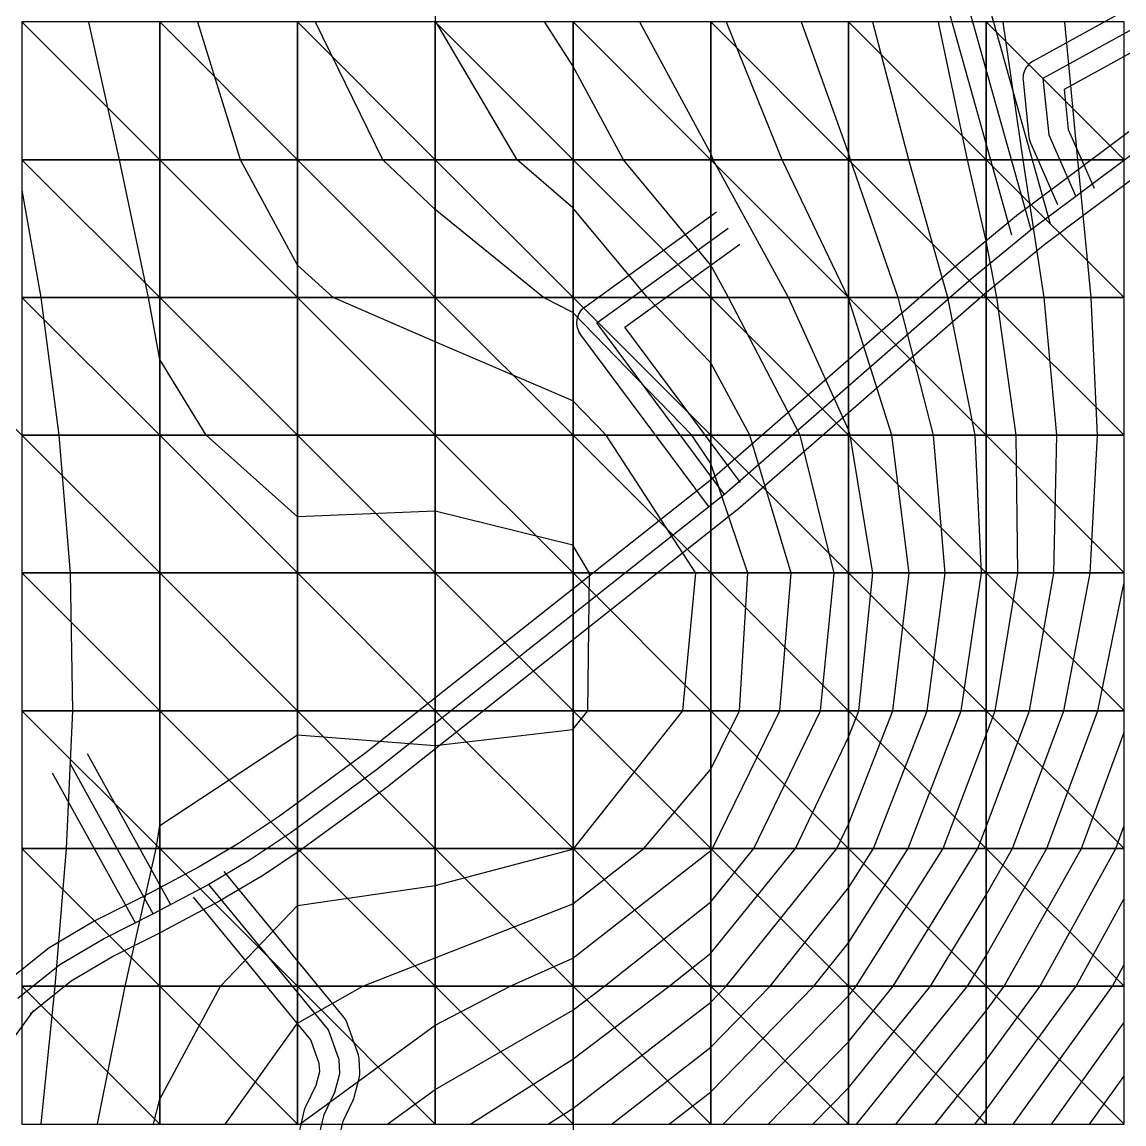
# Model space of a CAD drawing. Header units: metres. Extents: x -746 to 502, y -636 to 300.
# Drawn here: x -72.4 to 93.1, y -72.4 to 93.1 of the extents above; entities that cross this region are included whole.
import ezdxf

# ---------------------------------------------------------------- set-up
doc = ezdxf.new("R2010")
doc.units = ezdxf.units.M
for name, color, linetype in [('TOPO_AOI', 6, 'Continuous'), ('TOPO_CONT_MAJR', 7, 'Continuous'), ('TOPO_CONT_MINR', 249, 'Continuous'), ('TOPO_ELEV', 9, 'Continuous'), ('TOPO_HYDR_STRM', 5, 'Continuous'), ('TOPO_ROAD', 3, 'Continuous')]:
    doc.layers.add(name, color=color, linetype=linetype)

msp = doc.modelspace()

# ---------------------------------------------------------------- linework, layer by layer
at = {"layer": 'TIN_SURFACE', "color": 252}
for points in [[(-72.42, 72.42, 610.05), (-51.73, 72.42, 611.39), (-72.42, 93.11, 610.36)], [(-51.73, 72.42, 611.39), (-51.73, 93.11, 611.68), (-72.42, 93.11, 610.36)], [(-51.73, 72.42, 611.39), (-31.04, 72.42, 612.43), (-51.73, 93.11, 611.68)], [(-31.04, 72.42, 612.43), (-31.04, 93.11, 612.85), (-51.73, 93.11, 611.68)], [(-31.04, 72.42, 612.43), (-10.35, 72.42, 613.35), (-31.04, 93.11, 612.85)], [(-10.35, 72.42, 613.35), (-10.35, 93.11, 613.99), (-31.04, 93.11, 612.85)], [(-10.35, 72.42, 613.35), (10.35, 72.42, 614.44), (-10.35, 93.11, 613.99)], [(10.35, 72.42, 614.44), (10.35, 93.11, 615.26), (-10.35, 93.11, 613.99)], [(10.35, 72.42, 614.44), (31.04, 72.42, 615.96), (10.35, 93.11, 615.26)], [(31.04, 72.42, 615.96), (31.04, 93.11, 616.79), (10.35, 93.11, 615.26)], [(31.04, 72.42, 615.96), (51.73, 72.42, 617.97), (31.04, 93.11, 616.79)], [(51.73, 72.42, 617.97), (51.73, 93.11, 618.63), (31.04, 93.11, 616.79)], [(51.73, 72.42, 617.97), (72.42, 72.42, 620.32), (51.73, 93.11, 618.63)], [(72.42, 72.42, 620.32), (72.42, 93.11, 620.72), (51.73, 93.11, 618.63)], [(72.42, 72.42, 620.32), (93.11, 72.42, 622.85), (72.42, 93.11, 620.72)], [(93.11, 72.42, 622.85), (93.11, 93.11, 622.97), (72.42, 93.11, 620.72)], [(-72.42, 51.73, 609.82), (-51.73, 51.73, 611.11), (-72.42, 72.42, 610.05)], [(-51.73, 51.73, 611.11), (-51.73, 72.42, 611.39), (-72.42, 72.42, 610.05)], [(-51.73, 51.73, 611.11), (-31.04, 51.73, 611.87), (-51.73, 72.42, 611.39)], [(-31.04, 51.73, 611.87), (-31.04, 72.42, 612.43), (-51.73, 72.42, 611.39)], [(-31.04, 51.73, 611.87), (-10.35, 51.73, 612.38), (-31.04, 72.42, 612.43)], [(-10.35, 51.73, 612.38), (-10.35, 72.42, 613.35), (-31.04, 72.42, 612.43)], [(-10.35, 51.73, 612.38), (10.35, 51.73, 613.17), (-10.35, 72.42, 613.35)], [(10.35, 51.73, 613.17), (10.35, 72.42, 614.44), (-10.35, 72.42, 613.35)], [(10.35, 51.73, 613.17), (31.04, 51.73, 614.7), (10.35, 72.42, 614.44)], [(31.04, 51.73, 614.7), (31.04, 72.42, 615.96), (10.35, 72.42, 614.44)], [(31.04, 51.73, 614.7), (51.73, 51.73, 617), (31.04, 72.42, 615.96)], [(51.73, 51.73, 617), (51.73, 72.42, 617.97), (31.04, 72.42, 615.96)], [(51.73, 51.73, 617), (72.42, 51.73, 619.77), (51.73, 72.42, 617.97)], [(72.42, 51.73, 619.77), (72.42, 72.42, 620.32), (51.73, 72.42, 617.97)], [(72.42, 51.73, 619.77), (93.11, 51.73, 622.69), (72.42, 72.42, 620.32)], [(93.11, 51.73, 622.69), (93.11, 72.42, 622.85), (72.42, 72.42, 620.32)], [(-72.42, 31.04, 609.68), (-51.73, 31.04, 610.87), (-72.42, 51.73, 609.82)], [(-51.73, 31.04, 610.87), (-51.73, 51.73, 611.11), (-72.42, 51.73, 609.82)], [(-51.73, 31.04, 610.87), (-31.04, 31.04, 611.25), (-51.73, 51.73, 611.11)], [(-31.04, 31.04, 611.25), (-31.04, 51.73, 611.87), (-51.73, 51.73, 611.11)], [(-31.04, 31.04, 611.25), (-10.35, 31.04, 611.2), (-31.04, 51.73, 611.87)], [(-10.35, 31.04, 611.2), (-10.35, 51.73, 612.38), (-31.04, 51.73, 611.87)], [(-10.35, 31.04, 611.2), (10.35, 31.04, 611.61), (-10.35, 51.73, 612.38)], [(10.35, 31.04, 611.61), (10.35, 51.73, 613.17), (-10.35, 51.73, 612.38)], [(10.35, 31.04, 611.61), (31.04, 31.04, 613.22), (10.35, 51.73, 613.17)], [(31.04, 31.04, 613.22), (31.04, 51.73, 614.7), (10.35, 51.73, 613.17)], [(31.04, 31.04, 613.22), (51.73, 31.04, 615.96), (31.04, 51.73, 614.7)], [(51.73, 31.04, 615.96), (51.73, 51.73, 617), (31.04, 51.73, 614.7)], [(51.73, 31.04, 615.96), (72.42, 31.04, 619.26), (51.73, 51.73, 617)], [(72.42, 31.04, 619.26), (72.42, 51.73, 619.77), (51.73, 51.73, 617)], [(72.42, 31.04, 619.26), (93.11, 31.04, 622.65), (72.42, 51.73, 619.77)], [(93.11, 31.04, 622.65), (93.11, 51.73, 622.69), (72.42, 51.73, 619.77)], [(-72.42, 10.35, 609.59), (-51.73, 10.35, 610.74), (-72.42, 31.04, 609.68)], [(-51.73, 10.35, 610.74), (-51.73, 31.04, 610.87), (-72.42, 31.04, 609.68)], [(-51.73, 10.35, 610.74), (-31.04, 10.35, 610.83), (-51.73, 31.04, 610.87)], [(-31.04, 10.35, 610.83), (-31.04, 31.04, 611.25), (-51.73, 31.04, 610.87)], [(-31.04, 10.35, 610.83), (-10.35, 10.35, 610.84), (-31.04, 31.04, 611.25)], [(-10.35, 10.35, 610.84), (-10.35, 31.04, 611.2), (-31.04, 31.04, 611.25)], [(-10.35, 10.35, 610.84), (10.35, 10.35, 610.85), (-10.35, 31.04, 611.2)], [(10.35, 10.35, 610.85), (10.35, 31.04, 611.61), (-10.35, 31.04, 611.2)], [(10.35, 10.35, 610.85), (31.04, 10.35, 612.14), (10.35, 31.04, 611.61)], [(31.04, 10.35, 612.14), (31.04, 31.04, 613.22), (10.35, 31.04, 611.61)], [(31.04, 10.35, 612.14), (51.73, 10.35, 615.33), (31.04, 31.04, 613.22)], [(51.73, 10.35, 615.33), (51.73, 31.04, 615.96), (31.04, 31.04, 613.22)], [(51.73, 10.35, 615.33), (72.42, 10.35, 619.13), (51.73, 31.04, 615.96)], [(72.42, 10.35, 619.13), (72.42, 31.04, 619.26), (51.73, 31.04, 615.96)], [(72.42, 10.35, 619.13), (93.11, 10.35, 622.94), (72.42, 31.04, 619.26)], [(93.11, 10.35, 622.94), (93.11, 31.04, 622.65), (72.42, 31.04, 619.26)], [(-72.42, -10.35, 609.54), (-51.73, -10.35, 610.79), (-72.42, 10.35, 609.59)], [(-51.73, -10.35, 610.79), (-51.73, 10.35, 610.74), (-72.42, 10.35, 609.59)], [(-51.73, -10.35, 610.79), (-31.04, -10.35, 610.88), (-51.73, 10.35, 610.74)], [(-31.04, -10.35, 610.88), (-31.04, 10.35, 610.83), (-51.73, 10.35, 610.74)], [(-31.04, -10.35, 610.88), (-10.35, -10.35, 610.84), (-31.04, 10.35, 610.83)], [(-10.35, -10.35, 610.84), (-10.35, 10.35, 610.84), (-31.04, 10.35, 610.83)], [(-10.35, -10.35, 610.84), (10.35, -10.35, 610.85), (-10.35, 10.35, 610.84)], [(10.35, -10.35, 610.85), (10.35, 10.35, 610.85), (-10.35, 10.35, 610.84)], [(10.35, -10.35, 610.85), (31.04, -10.35, 612.29), (10.35, 10.35, 610.85)], [(31.04, -10.35, 612.29), (31.04, 10.35, 612.14), (10.35, 10.35, 610.85)], [(31.04, -10.35, 612.29), (51.73, -10.35, 615.7), (31.04, 10.35, 612.14)], [(51.73, -10.35, 615.7), (51.73, 10.35, 615.33), (31.04, 10.35, 612.14)], [(51.73, -10.35, 615.7), (72.42, -10.35, 619.74), (51.73, 10.35, 615.33)], [(72.42, -10.35, 619.74), (72.42, 10.35, 619.13), (51.73, 10.35, 615.33)], [(72.42, -10.35, 619.74), (93.11, -10.35, 623.76), (72.42, 10.35, 619.13)], [(93.11, -10.35, 623.76), (93.11, 10.35, 622.94), (72.42, 10.35, 619.13)], [(-72.42, -31.04, 609.51), (-51.73, -31.04, 611.04), (-72.42, -10.35, 609.54)], [(-51.73, -31.04, 611.04), (-51.73, -10.35, 610.79), (-72.42, -10.35, 609.54)], [(-51.73, -31.04, 611.04), (-31.04, -31.04, 611.55), (-51.73, -10.35, 610.79)], [(-31.04, -31.04, 611.55), (-31.04, -10.35, 610.88), (-51.73, -10.35, 610.79)], [(-31.04, -31.04, 611.55), (-10.35, -31.04, 611.49), (-31.04, -10.35, 610.88)], [(-10.35, -31.04, 611.49), (-10.35, -10.35, 610.84), (-31.04, -10.35, 610.88)], [(-10.35, -31.04, 611.49), (10.35, -31.04, 611.99), (-10.35, -10.35, 610.84)], [(10.35, -31.04, 611.99), (10.35, -10.35, 610.85), (-10.35, -10.35, 610.84)], [(10.35, -31.04, 611.99), (31.04, -31.04, 613.96), (10.35, -10.35, 610.85)], [(31.04, -31.04, 613.96), (31.04, -10.35, 612.29), (10.35, -10.35, 610.85)], [(31.04, -31.04, 613.96), (51.73, -31.04, 617.28), (31.04, -10.35, 612.29)], [(51.73, -31.04, 617.28), (51.73, -10.35, 615.7), (31.04, -10.35, 612.29)], [(51.73, -31.04, 617.28), (72.42, -31.04, 621.24), (51.73, -10.35, 615.7)], [(72.42, -31.04, 621.24), (72.42, -10.35, 619.74), (51.73, -10.35, 615.7)], [(72.42, -31.04, 621.24), (93.11, -31.04, 625.24), (72.42, -10.35, 619.74)], [(93.11, -31.04, 625.24), (93.11, -10.35, 623.76), (72.42, -10.35, 619.74)], [(-72.42, -51.73, 609.53), (-51.73, -51.73, 611.49), (-72.42, -31.04, 609.51)], [(-51.73, -51.73, 611.49), (-51.73, -31.04, 611.04), (-72.42, -31.04, 609.51)], [(-51.73, -51.73, 611.49), (-31.04, -51.73, 612.65), (-51.73, -31.04, 611.04)], [(-31.04, -51.73, 612.65), (-31.04, -31.04, 611.55), (-51.73, -31.04, 611.04)], [(-31.04, -51.73, 612.65), (-10.35, -51.73, 613.39), (-31.04, -31.04, 611.55)], [(-10.35, -51.73, 613.39), (-10.35, -31.04, 611.49), (-31.04, -31.04, 611.55)], [(-10.35, -51.73, 613.39), (10.35, -51.73, 614.51), (-10.35, -31.04, 611.49)], [(10.35, -51.73, 614.51), (10.35, -31.04, 611.99), (-10.35, -31.04, 611.49)], [(10.35, -51.73, 614.51), (31.04, -51.73, 616.65), (10.35, -31.04, 611.99)], [(31.04, -51.73, 616.65), (31.04, -31.04, 613.96), (10.35, -31.04, 611.99)], [(31.04, -51.73, 616.65), (51.73, -51.73, 619.79), (31.04, -31.04, 613.96)], [(51.73, -51.73, 619.79), (51.73, -31.04, 617.28), (31.04, -31.04, 613.96)], [(51.73, -51.73, 619.79), (72.42, -51.73, 623.51), (51.73, -31.04, 617.28)], [(72.42, -51.73, 623.51), (72.42, -31.04, 621.24), (51.73, -31.04, 617.28)], [(72.42, -51.73, 623.51), (93.11, -51.73, 627.32), (72.42, -31.04, 621.24)], [(93.11, -51.73, 627.32), (93.11, -31.04, 625.24), (72.42, -31.04, 621.24)], [(-72.42, -72.42, 609.66), (-51.73, -72.42, 612.11), (-72.42, -51.73, 609.53)], [(-51.73, -72.42, 612.11), (-51.73, -51.73, 611.49), (-72.42, -51.73, 609.53)], [(-51.73, -72.42, 612.11), (-31.04, -72.42, 613.97), (-51.73, -51.73, 611.49)], [(-31.04, -72.42, 613.97), (-31.04, -51.73, 612.65), (-51.73, -51.73, 611.49)], [(-31.04, -72.42, 613.97), (-10.35, -72.42, 615.54), (-31.04, -51.73, 612.65)], [(-10.35, -72.42, 615.54), (-10.35, -51.73, 613.39), (-31.04, -51.73, 612.65)], [(-10.35, -72.42, 615.54), (10.35, -72.42, 617.32), (-10.35, -51.73, 613.39)], [(10.35, -72.42, 617.32), (10.35, -51.73, 614.51), (-10.35, -51.73, 613.39)], [(10.35, -72.42, 617.32), (31.04, -72.42, 619.71), (10.35, -51.73, 614.51)], [(31.04, -72.42, 619.71), (31.04, -51.73, 616.65), (10.35, -51.73, 614.51)], [(31.04, -72.42, 619.71), (51.73, -72.42, 622.79), (31.04, -51.73, 616.65)], [(51.73, -72.42, 622.79), (51.73, -51.73, 619.79), (31.04, -51.73, 616.65)], [(51.73, -72.42, 622.79), (72.42, -72.42, 626.28), (51.73, -51.73, 619.79)], [(72.42, -72.42, 626.28), (72.42, -51.73, 623.51), (51.73, -51.73, 619.79)], [(72.42, -72.42, 626.28), (93.11, -72.42, 629.89), (72.42, -51.73, 623.51)], [(93.11, -72.42, 629.89), (93.11, -51.73, 627.32), (72.42, -51.73, 623.51)]]:
    msp.add_3dface(points, dxfattribs=at)
at = {"layer": 'TOPO_AOI', "color": 6}
msp.add_circle((0, 0), 300, dxfattribs=at)
at = {"layer": 'TOPO_CONT_MAJR', "color": 7, "lineweight": 30}
for points, elevation in [([(10.34, 86.53), (6.11, 93.1)], 615), ([(69.58, 72.41), (65.27, 93.1)], 620), ([(17.93, 72.41), (10.34, 86.53)], 615), ([(31.03, 56.58), (17.93, 72.41)], 615), ([(72.41, 60.26), (69.58, 72.41)], 620), ([(-69.55, 51.72), (-72.41, 67.84)], 610), ([(74.02, 51.72), (72.41, 60.26)], 620), ([(33.69, 51.72), (31.03, 56.58)], 615), ([(-66.84, 31.03), (-69.55, 51.72)], 610), ([(44.47, 31.03), (33.69, 51.72)], 615), ([(76.91, 31.03), (74.02, 51.72)], 620), ([(-65.12, 10.34), (-66.84, 31.03)], 610), ([(49.59, 10.34), (44.47, 31.03)], 615), ([(77.14, 10.34), (76.91, 31.03)], 620), ([(-64.79, -10.34), (-65.12, 10.34)], 610), ([(47.5, -10.34), (49.59, 10.34)], 615), ([(73.77, -10.34), (77.14, 10.34)], 620), ([(-65.75, -31.03), (-64.79, -10.34)], 610), ([(37.52, -31.03), (47.5, -10.34)], 615), ([(72.41, -13.98), (73.77, -10.34)], 620), ([(65.94, -31.03), (72.41, -13.98)], 620), ([(91.88, -31.03), (93.1, -27.73)], 625), ([(-67.43, -51.72), (-65.75, -31.03)], 610), ([(31.03, -39.05), (37.52, -31.03)], 615), ([(52.87, -51.72), (65.94, -31.03)], 620), ([(80.52, -51.72), (91.88, -31.03)], 625), ([(15.08, -51.72), (31.03, -39.05)], 615), ([(-69.53, -72.41), (-67.43, -51.72)], 610), ([(10.34, -55.32), (15.08, -51.72)], 615), ([(51.72, -53.15), (52.87, -51.72)], 620), ([(72.41, -62.85), (80.52, -51.72)], 625), ([(32.96, -72.41), (51.72, -53.15)], 620), ([(-10.34, -67.22), (10.34, -55.32)], 615), ([(64.82, -72.41), (72.41, -62.85)], 625), ([(-17.46, -72.41), (-10.34, -67.22)], 615)]:
    msp.add_lwpolyline(points, dxfattribs=dict(at, elevation=elevation))
at = {"layer": 'TOPO_CONT_MINR', "color": 249}
for points, elevation in [([(-57.75, 72.41), (-62.37, 93.1)], 611), ([(-39.6, 72.41), (-46.01, 93.1)], 612), ([(-18.23, 72.41), (-28.31, 93.1)], 613), ([(1.96, 72.41), (-10.21, 93.1)], 614), ([(31.03, 73.34), (20.36, 93.1)], 616), ([(41.75, 72.41), (33.4, 93.1)], 617), ([(51.72, 73.47), (44.65, 93.1)], 618), ([(60.8, 72.41), (55.39, 93.1)], 619), ([(77.97, 72.41), (74.97, 93.1)], 621), ([(86.16, 72.41), (84.2, 93.1)], 622), ([(31.42, 72.41), (31.03, 73.34)], 616), ([(52.02, 72.41), (51.72, 73.47)], 618), ([(-53.43, 51.72), (-57.75, 72.41)], 611), ([(-31.03, 56.58), (-39.6, 72.41)], 612), ([(-10.34, 64.97), (-18.23, 72.41)], 613), ([(10.34, 65.21), (1.96, 72.41)], 614), ([(42.69, 51.72), (31.42, 72.41)], 616), ([(51.69, 51.72), (41.75, 72.41)], 617), ([(59.17, 51.72), (52.02, 72.41)], 618), ([(66.64, 51.72), (60.8, 72.41)], 619), ([(81.1, 51.72), (77.97, 72.41)], 621), ([(88.18, 51.72), (86.16, 72.41)], 622), ([(5.9, 51.72), (-10.34, 64.97)], 613), ([(21.53, 51.72), (10.34, 65.21)], 614), ([(-25.66, 51.72), (-31.03, 56.58)], 612), ([(-51.72, 42.4), (-53.43, 51.72)], 611), ([(-10.34, 45.09), (-25.66, 51.72)], 612), ([(10.34, 49.46), (5.9, 51.72)], 613), ([(31.03, 41.89), (21.53, 51.72)], 614), ([(51.72, 31.83), (42.69, 51.72)], 616), ([(51.72, 51.64), (51.69, 51.72)], 617), ([(58.24, 31.03), (51.72, 51.64)], 617), ([(64.5, 31.03), (59.17, 51.72)], 618), ([(70.77, 31.03), (66.64, 51.72)], 619), ([(83.02, 31.03), (81.1, 51.72)], 621), ([(89.12, 31.03), (88.18, 51.72)], 622), ([(28.18, 31.03), (10.34, 49.46)], 613), ([(10.34, 36.2), (-10.34, 45.09)], 612), ([(-44.75, 31.03), (-51.72, 42.4)], 611), ([(36.91, 31.03), (31.03, 41.89)], 614), ([(15.34, 31.03), (10.34, 36.2)], 612), ([(51.97, 31.03), (51.72, 31.83)], 616), ([(-31.03, 18.77), (-44.75, 31.03)], 611), ([(28.78, 10.34), (15.34, 31.03)], 612), ([(31.03, 26.78), (28.18, 31.03)], 613), ([(43.1, 10.34), (36.91, 31.03)], 614), ([(55.38, 10.34), (51.97, 31.03)], 616), ([(60.82, 10.34), (58.24, 31.03)], 617), ([(66.26, 10.34), (64.5, 31.03)], 618), ([(71.71, 10.34), (70.77, 31.03)], 619), ([(82.58, 10.34), (83.02, 31.03)], 621), ([(88.01, 10.34), (89.12, 31.03)], 622), ([(36.61, 10.34), (31.03, 26.78)], 613), ([(-10.34, 19.64), (-31.03, 18.77)], 611), ([(10.34, 14.53), (-10.34, 19.64)], 611), ([(12.81, 10.34), (10.34, 14.53)], 611), ([(12.56, -10.34), (12.81, 10.34)], 611), ([(26.85, -10.34), (28.78, 10.34)], 612), ([(35.34, -10.34), (36.61, 10.34)], 613), ([(41.42, -10.34), (43.1, 10.34)], 614), ([(53.28, -10.34), (55.38, 10.34)], 616), ([(58.4, -10.34), (60.82, 10.34)], 617), ([(63.52, -10.34), (66.26, 10.34)], 618), ([(68.64, -10.34), (71.71, 10.34)], 619), ([(78.91, -10.34), (82.58, 10.34)], 621), ([(84.05, -10.34), (88.01, 10.34)], 622), ([(89.19, -10.34), (93.1, 8.74)], 623), ([(10.34, -13.15), (12.56, -10.34)], 611), ([(10.47, -31.03), (26.85, -10.34)], 612), ([(31.03, -19.12), (35.34, -10.34)], 613), ([(31.29, -31.03), (41.42, -10.34)], 614), ([(51.72, -14.32), (53.28, -10.34)], 616), ([(51.72, -27.37), (58.4, -10.34)], 617), ([(55.49, -31.03), (63.52, -10.34)], 618), ([(60.71, -31.03), (68.64, -10.34)], 619), ([(72.41, -27.76), (78.91, -10.34)], 621), ([(76.36, -31.03), (84.05, -10.34)], 622), ([(81.53, -31.03), (89.19, -10.34)], 623), ([(-10.34, -15.58), (10.34, -13.15)], 611), ([(-51.72, -27.58), (-31.03, -13.96)], 611), ([(-31.03, -13.96), (-10.34, -15.58)], 611), ([(43.75, -31.03), (51.72, -14.32)], 616), ([(86.71, -31.03), (93.1, -13.7)], 624), ([(20.97, -31.03), (31.03, -19.12)], 613), ([(-52.29, -31.03), (-51.72, -27.58)], 611), ([(49.98, -31.03), (51.72, -27.37)], 617), ([(71.17, -31.03), (72.41, -27.76)], 621), ([(-56.9, -51.72), (-52.29, -31.03)], 611), ([(-10.34, -36.62), (10.34, -31.14)], 612), ([(10.34, -31.14), (10.47, -31.03)], 612), ([(10.34, -39.33), (20.97, -31.03)], 613), ([(10.34, -47.53), (31.03, -31.35)], 614), ([(31.03, -31.35), (31.29, -31.03)], 614), ([(31.03, -46.75), (43.75, -31.03)], 616), ([(33.37, -51.72), (49.98, -31.03)], 617), ([(51.72, -36.96), (55.49, -31.03)], 618), ([(51.72, -45.19), (60.71, -31.03)], 619), ([(58.45, -51.72), (71.17, -31.03)], 621), ([(72.41, -37.99), (76.36, -31.03)], 622), ([(72.41, -47.11), (81.53, -31.03)], 623), ([(75.09, -51.72), (86.71, -31.03)], 624), ([(-31.03, -39.58), (-10.34, -36.62)], 612), ([(39.94, -51.72), (51.72, -36.96)], 618), ([(64.02, -51.72), (72.41, -37.99)], 622), ([(-42.6, -51.72), (-31.03, -39.58)], 612), ([(-10.34, -47.47), (10.34, -39.33)], 613), ([(85.94, -51.72), (93.1, -38.63)], 626), ([(46.51, -51.72), (51.72, -45.19)], 619), ([(-21.21, -51.72), (-10.34, -47.47)], 613), ([(0.89, -51.72), (10.34, -47.53)], 614), ([(24.78, -51.72), (31.03, -46.75)], 616), ([(69.59, -51.72), (72.41, -47.11)], 623), ([(91.37, -51.72), (93.1, -48.55)], 627), ([(-61.09, -72.41), (-56.9, -51.72)], 611), ([(-51.72, -68.71), (-42.6, -51.72)], 612), ([(-31.03, -57.26), (-21.21, -51.72)], 613), ([(-10.34, -57.59), (0.89, -51.72)], 614), ([(10.34, -62.7), (24.78, -51.72)], 616), ([(31.03, -54.11), (33.37, -51.72)], 617), ([(31.03, -60.86), (39.94, -51.72)], 618), ([(31.03, -67.6), (46.51, -51.72)], 619), ([(51.72, -60.06), (58.45, -51.72)], 621), ([(51.72, -66.98), (64.02, -51.72)], 622), ([(52.99, -72.41), (69.59, -51.72)], 623), ([(72.41, -55.4), (75.09, -51.72)], 624), ([(72.41, -70.29), (85.94, -51.72)], 626), ([(76.52, -72.41), (91.37, -51.72)], 627), ([(10.34, -70.07), (31.03, -54.11)], 617), ([(58.9, -72.41), (72.41, -55.4)], 624), ([(-41.83, -72.41), (-31.03, -57.26)], 613), ([(-30.65, -72.41), (-10.34, -57.59)], 614), ([(82.26, -72.41), (93.1, -57.2)], 628), ([(16.23, -72.41), (31.03, -60.86)], 618), ([(39.69, -72.41), (51.72, -60.06)], 621), ([(-4.99, -72.41), (10.34, -62.7)], 616), ([(88, -72.41), (93.1, -65.26)], 629), ([(24.86, -72.41), (31.03, -67.6)], 619), ([(46.43, -72.41), (51.72, -66.98)], 622), ([(-52.66, -72.41), (-51.72, -68.71)], 612), ([(6.65, -72.41), (10.34, -70.07)], 617), ([(70.73, -72.41), (72.41, -70.29)], 626)]:
    msp.add_lwpolyline(points, dxfattribs=dict(at, elevation=elevation))
at = {"layer": 'TOPO_ELEV', "color": 9}
msp.add_point((0, 0, 610), dxfattribs=at)
at = {"layer": 'TOPO_HYDR_STRM', "color": 5}
for points in [[(-72.42, 175.88), (-51.73, 155.18), (-31.04, 134.49), (-10.35, 113.8), (-10.35, 93.11), (-10.35, 72.42), (-10.35, 51.73), (-10.35, 31.04)], [(-113.8, 72.42), (-93.11, 51.73), (-72.42, 31.04), (-51.73, 10.35), (-31.04, 10.35), (-10.35, 10.35), (-10.35, -10.35), (10.35, -31.04), (10.35, -51.73), (10.35, -72.42), (10.35, -93.11), (10.35, -113.8), (10.35, -134.49), (10.35, -155.18), (10.35, -175.88), (-10.35, -196.57), (-31.04, -217.26), (-51.73, -237.95), (-72.42, -258.64), (-93.11, -258.64)]]:
    msp.add_lwpolyline(points, dxfattribs=at)
at = {"layer": 'TOPO_ROAD', "color": 251}
for points, elevation in [([(82.06, 62.72), (69.23, 108.39), (69.2, 108.49), (67.53, 113.73), (67.43, 113.99), (65.5, 118.54), (65.39, 118.78), (58.61, 131.49)], 614.7), ([(76.28, 61.1), (63.47, 106.72), (61.85, 111.78), (60.03, 116.07), (53.31, 128.66)], 614.7), ([(110.23, 104.21), (79.48, 87.25), (79.23, 87.1), (79, 86.92), (78.78, 86.72), (78.59, 86.5), (78.42, 86.26), (78.27, 86.01), (78.15, 85.75), (78.05, 85.47), (77.98, 85.19), (77.94, 84.9), (77.93, 84.6), (77.94, 84.31), (78.82, 75.86), (78.87, 75.55), (78.95, 75.25), (79.06, 74.96), (83.14, 65.71)], 613.22), ([(118.59, 87.12), (114.63, 94.02), (111.08, 97.82), (84.12, 82.95), (84.74, 76.95), (88.63, 68.13)], 613.22), ([(93.84, 76.6), (84.09, 69.32), (77.38, 64.31), (77.26, 64.22), (68.31, 56.85), (68.25, 56.79), (31.19, 24.46), (-20.96, -16.84), (-33.73, -26.17), (-39.88, -30.29), (-45.83, -33.8), (-54.09, -38.18), (-61.38, -41.86), (-61.56, -41.95), (-68.26, -45.92), (-68.61, -46.16), (-74.94, -51.26)], 625.88), ([(97.32, 71.71), (87.68, 64.52), (81.02, 59.55), (72.16, 52.24), (35.08, 19.89), (34.97, 19.8), (-17.28, -21.58), (-17.38, -21.65), (-30.24, -31.05), (-30.34, -31.12), (-36.62, -35.32), (-36.76, -35.41), (-42.83, -39), (-42.96, -39.07), (-51.31, -43.5), (-51.37, -43.53), (-58.59, -47.17), (-65.02, -50.97), (-71.18, -55.93)], 625.88), ([(30.7, 20.36), (11.52, 46.12), (11.35, 46.37), (11.21, 46.63), (11.1, 46.9), (11.01, 47.19), (10.96, 47.48), (10.93, 47.78), (10.93, 48.07), (10.96, 48.37), (11.02, 48.66), (11.11, 48.94), (11.22, 49.22), (11.37, 49.48), (11.53, 49.72), (11.72, 49.95), (11.94, 50.16), (12.17, 50.35), (31.91, 64.6)], 610.84), ([(35.51, 23.95), (18.15, 47.26), (35.42, 59.73)], 610.84), ([(-50.09, -39.4), (-62.57, -16.83)], 611.04), ([(-55.34, -42.3), (-67.82, -19.73)], 611.04), ([(-25.05, -75.62), (-24.2, -72), (-22.71, -68.95), (-22.6, -68.68), (-22.51, -68.39), (-21.78, -65.58), (-21.71, -65.28), (-21.68, -64.97), (-21.68, -64.67), (-21.79, -62.61), (-21.82, -62.32), (-21.88, -62.03), (-21.96, -61.76), (-23.56, -57.26), (-23.66, -57.02), (-23.78, -56.79), (-23.91, -56.57), (-24.07, -56.36), (-42.04, -34.51)], 615.54), ([(-31, -74.69), (-29.97, -70.3), (-29.87, -69.98), (-29.74, -69.67), (-28.24, -66.59), (-27.7, -64.52), (-27.76, -63.35), (-29.04, -59.77), (-46.68, -38.33)], 615.54), ([(-77.2, -64.3), (-70.64, -55.37)], 597.72)]:
    msp.add_lwpolyline(points, dxfattribs=dict(at, elevation=elevation))
at = {"layer": 'TOPO_ROAD', "color": 3}
for points, elevation in [([(79.17, 61.91), (66.34, 107.58), (64.67, 112.82), (62.74, 117.37), (55.96, 130.08)], 614.7), ([(121.19, 88.61), (117.06, 95.81), (111.68, 101.58), (80.93, 84.62), (81.8, 76.17), (85.88, 66.92)], 613.22), ([(95.63, 74.2), (85.88, 66.92), (79.17, 61.91), (70.22, 54.53), (33.1, 22.15), (-19.15, -19.23), (-32.01, -28.63), (-38.29, -32.83), (-44.36, -36.42), (-52.72, -40.85), (-60.03, -44.54), (-66.73, -48.5), (-73.06, -53.59)], 625.88), ([(33.1, 22.15), (13.92, 47.91), (33.66, 62.16)], 610.84), ([(-52.72, -40.85), (-65.19, -18.28)], 611.04), ([(80.8, -233.57), (36.72, -214.05), (29.1, -209.81), (24.87, -205.49), (22.52, -200.17), (21.36, -193.68), (17.37, -172.58), (15.42, -167.8), (9.94, -158.65), (-14.51, -110.1), (-26.48, -84.4), (-27.79, -79.3), (-28.07, -75.38), (-27.04, -70.98), (-25.41, -67.64), (-24.68, -64.82), (-24.79, -62.76), (-26.39, -58.26), (-44.36, -36.42)], 615.54)]:
    msp.add_lwpolyline(points, dxfattribs=dict(at, elevation=elevation))

doc.saveas('drawing.dxf')
